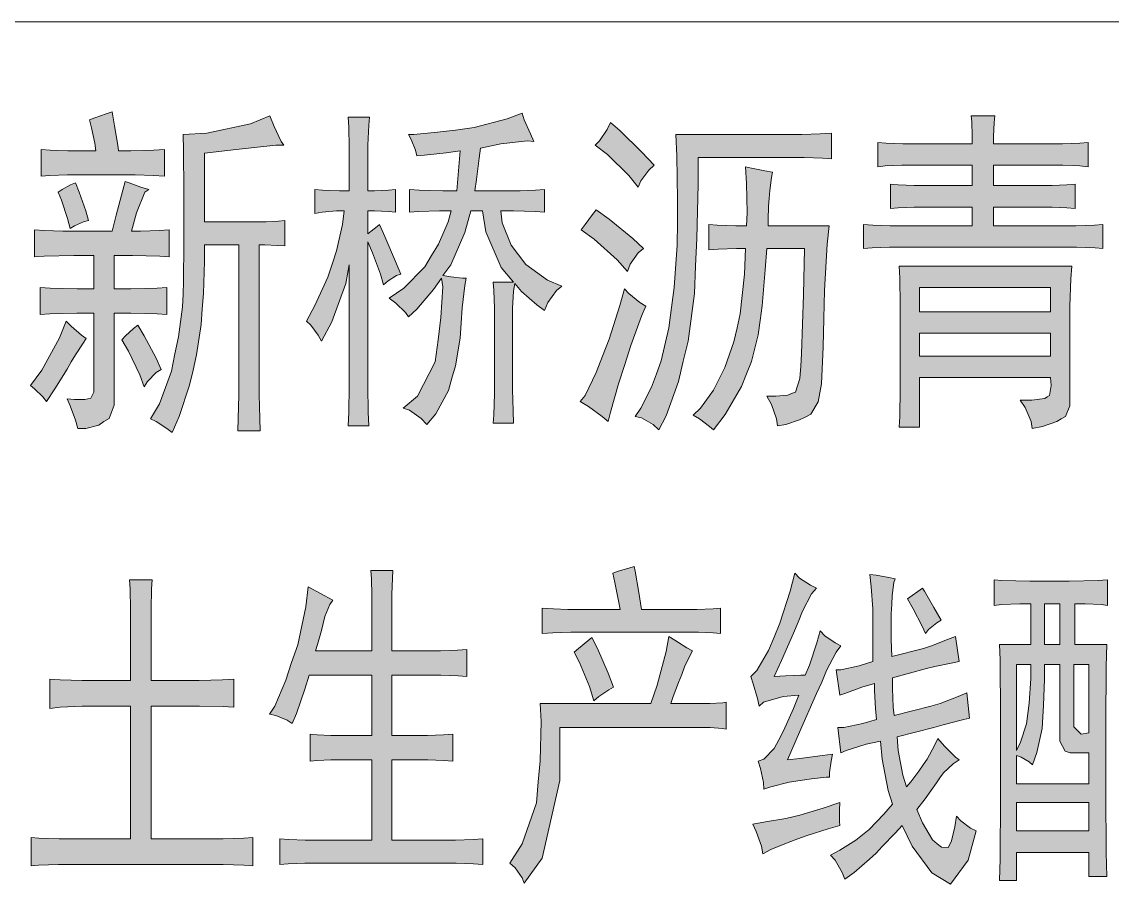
# Model space of a CAD drawing. Header units: millimetres. Extents: x 0 to 207, y 0 to 293.
# Drawn here: x 117.16 to 129.03, y 255.66 to 265.05 of the extents above; entities that cross this region are included whole.
import ezdxf

# ---------------------------------------------------------------- set-up
doc = ezdxf.new("R2010")
doc.units = ezdxf.units.MM

msp = doc.modelspace()

# ---------------------------------------------------------------- hatches: boundary and pattern name
h = msp.add_hatch(color=0)
h.dxf.hatch_style = 2
h.paths.add_polyline_path([(118.14175, 264.071806), (118.169972, 263.920111), (118.20525, 263.708444), (118.212306, 263.648472), (118.346361, 263.648472), (118.596833, 263.655528), (118.71325, 263.662583), (118.71325, 263.373306), (118.593306, 263.380361), (118.392222, 263.387417), (118.318139, 263.387417), (117.757222, 263.387417), (117.658444, 263.387417), (117.464417, 263.380361), (117.369167, 263.373306), (117.369167, 263.662583), (117.467944, 263.655528), (117.661972, 263.648472), (117.757222, 263.648472), (117.965361, 263.648472), (117.954778, 263.729611), (117.9195, 263.898944), (117.894806, 263.983611), (117.954778, 264.008306), (118.07825, 264.050639)])
h = msp.add_hatch(color=0)
h.dxf.hatch_style = 2
h.paths.add_polyline_path([(120.011472, 263.708444), (119.923278, 263.708444), (119.492889, 263.662583), (119.147167, 263.62025), (119.147167, 262.875889), (119.753944, 262.875889), (119.820972, 262.875889), (119.955028, 262.882944), (120.022056, 262.89), (120.022056, 262.611306), (119.940917, 262.618361), (119.803333, 262.625417), (119.743361, 262.625417), (119.743361, 261.122583), (119.743361, 260.995583), (119.750417, 260.734528), (119.753944, 260.596944), (119.510528, 260.596944), (119.514056, 260.734528), (119.521111, 260.988528), (119.521111, 261.108472), (119.521111, 262.625417), (119.147167, 262.625417), (119.147167, 262.441972), (119.136583, 262.092722), (119.122472, 261.923389), (119.111889, 261.757583), (119.0625, 261.425972), (119.023694, 261.260167), (118.984889, 261.094361), (118.872, 260.755694), (118.797917, 260.579306), (118.737944, 260.625167), (118.621528, 260.69925), (118.561556, 260.727472), (118.656806, 260.893278), (118.787333, 261.249583), (118.826139, 261.436556), (118.864944, 261.623528), (118.907278, 261.948083), (118.914333, 262.085667), (118.917861, 262.22325), (118.924917, 262.639528), (118.924917, 262.918222), (118.924917, 263.203972), (118.917861, 263.655528), (118.914333, 263.824861), (119.175389, 263.838972), (119.648111, 263.941278), (119.859778, 264.029472), (119.905639, 263.913056), (119.98325, 263.750778)])
h = msp.add_hatch(color=0)
h.dxf.hatch_style = 2
h.paths.add_polyline_path([(121.098028, 262.187972), (121.06275, 262.304389), (120.978083, 262.537222), (120.925167, 262.657167), (120.925167, 261.224889), (120.925167, 261.083778), (120.928694, 260.801556), (120.93575, 260.653389), (120.7135, 260.653389), (120.720556, 260.801556), (120.724083, 261.083778), (120.724083, 261.224889), (120.724083, 262.406694), (120.685278, 262.202083), (120.533583, 261.785806), (120.420694, 261.574139), (120.385417, 261.641167), (120.304278, 261.750528), (120.258417, 261.792861), (120.350139, 261.962194), (120.49125, 262.272639), (120.537111, 262.41375), (120.5865, 262.558389), (120.65, 262.844139), (120.667639, 262.992306), (120.5865, 262.992306), (120.42775, 262.978194), (120.350139, 262.964083), (120.350139, 263.225139), (120.431278, 263.218083), (120.61825, 263.211028), (120.724083, 263.211028), (120.724083, 263.574389), (120.724083, 263.687278), (120.720556, 263.906), (120.7135, 264.015361), (120.946333, 264.015361), (120.93575, 263.927167), (120.925167, 263.708444), (120.925167, 263.574389), (120.925167, 263.211028), (120.99925, 263.211028), (121.150944, 263.218083), (121.228556, 263.225139), (121.228556, 262.978194), (121.150944, 262.98525), (120.99925, 262.992306), (120.925167, 262.992306), (120.925167, 262.741833), (120.963972, 262.773583), (121.027472, 262.822972), (121.052167, 262.844139), (121.112139, 262.713611), (121.228556, 262.441972), (121.285, 262.304389), (121.239139, 262.290278), (121.147417, 262.230306)])
h = msp.add_hatch(color=0)
h.dxf.hatch_style = 2
h.paths.add_polyline_path([(122.734917, 263.750778), (122.664361, 263.757833), (122.375083, 263.722556), (122.152833, 263.676694), (122.138722, 263.567333), (122.1105, 263.3345), (122.092861, 263.211028), (122.512667, 263.211028), (122.583222, 263.211028), (122.752556, 263.218083), (122.851333, 263.225139), (122.851333, 262.978194), (122.752556, 262.98525), (122.512667, 262.992306), (122.375083, 262.992306), (122.389194, 262.861778), (122.487972, 262.621889), (122.565583, 262.516056), (122.646722, 262.410222), (122.883083, 262.240889), (123.038306, 262.173861), (122.981861, 262.128), (122.886611, 261.997472), (122.851333, 261.909278), (122.766667, 261.96925), (122.600861, 262.113889), (122.526778, 262.202083), (122.512667, 262.120944), (122.502083, 261.933972), (122.502083, 261.821083), (122.502083, 261.150806), (122.502083, 261.0485), (122.509139, 260.815667), (122.512667, 260.681611), (122.290417, 260.681611), (122.297472, 260.769806), (122.304528, 261.006167), (122.304528, 261.150806), (122.304528, 261.821083), (122.304528, 261.933972), (122.297472, 262.128), (122.290417, 262.216194), (122.512667, 262.216194), (122.378611, 262.378472), (122.209278, 262.766528), (122.174, 262.992306), (122.047, 262.992306), (121.9835, 262.759472), (121.828278, 262.406694), (121.743611, 262.290278), (121.828278, 262.276167), (121.958806, 262.262056), (121.997611, 262.262056), (121.9835, 262.180917), (121.95175, 261.9375), (121.941167, 261.771694), (121.930583, 261.605889), (121.881194, 261.306028), (121.842389, 261.171972), (121.803583, 261.037917), (121.666, 260.783917), (121.567222, 260.6675), (121.50725, 260.734528), (121.38025, 260.822722), (121.309694, 260.843889), (121.468444, 260.974417), (121.658944, 261.348361), (121.690694, 261.58825), (121.722444, 261.831667), (121.743611, 262.166806), (121.7295, 262.262056), (121.641306, 262.138583), (121.461389, 261.923389), (121.369667, 261.838722), (121.337917, 261.888111), (121.232083, 261.990417), (121.158, 262.043333), (121.31675, 262.152694), (121.546056, 262.385528), (121.620139, 262.509), (121.694222, 262.632472), (121.800056, 262.875889), (121.835333, 262.992306), (121.708333, 262.992306), (121.479028, 262.98525), (121.38025, 262.978194), (121.38025, 263.225139), (121.486083, 263.218083), (121.743611, 263.211028), (121.895306, 263.211028), (121.905889, 263.341556), (121.923528, 263.560278), (121.930583, 263.648472), (121.778889, 263.627306), (121.542528, 263.599083), (121.461389, 263.592028), (121.44375, 263.655528), (121.397889, 263.771944), (121.369667, 263.824861), (121.426111, 263.824861), (121.683639, 263.849556), (121.881194, 263.87425), (122.082278, 263.902472), (122.442111, 263.994194), (122.607917, 264.057694), (122.629083, 263.983611), (122.696111, 263.831917)])
h = msp.add_hatch(color=0)
h.dxf.hatch_style = 2
h.paths.add_polyline_path([(127.751417, 264.029472), (127.744361, 263.955389), (127.737306, 263.803694), (127.737306, 263.722556), (128.382889, 263.722556), (128.488722, 263.722556), (128.679222, 263.729611), (128.767417, 263.736667), (128.767417, 263.472083), (128.679222, 263.482667), (128.49225, 263.489722), (128.393472, 263.489722), (127.737306, 263.489722), (127.737306, 263.271), (128.298222, 263.271), (128.375833, 263.271), (128.538111, 263.278056), (128.626306, 263.285111), (128.626306, 263.020528), (128.538111, 263.027583), (128.375833, 263.034639), (128.298222, 263.034639), (127.737306, 263.034639), (127.737306, 262.830028), (128.520472, 262.830028), (128.633361, 262.830028), (128.837972, 262.837083), (128.929694, 262.844139), (128.929694, 262.583083), (128.845028, 262.590139), (128.640417, 262.597194), (128.520472, 262.597194), (126.700139, 262.597194), (126.604889, 262.597194), (126.417917, 262.590139), (126.322667, 262.583083), (126.322667, 262.844139), (126.424972, 262.837083), (126.611944, 262.830028), (126.700139, 262.830028), (127.504472, 262.830028), (127.504472, 263.034639), (126.96825, 263.034639), (126.873, 263.034639), (126.700139, 263.027583), (126.615472, 263.020528), (126.615472, 263.285111), (126.700139, 263.278056), (126.873, 263.271), (126.96825, 263.271), (127.504472, 263.271), (127.504472, 263.489722), (126.837722, 263.489722), (126.738944, 263.489722), (126.559028, 263.482667), (126.477889, 263.472083), (126.477889, 263.736667), (126.569611, 263.729611), (126.749528, 263.722556), (126.837722, 263.722556), (127.504472, 263.722556), (127.504472, 263.81075), (127.500944, 263.962444), (127.493889, 264.029472)])
h = msp.add_hatch(color=0)
h.dxf.hatch_style = 2
h.paths.add_polyline_path([(123.567472, 263.955389), (123.669778, 263.867194), (123.909667, 263.634361), (124.043722, 263.489722), (123.987278, 263.436806), (123.899083, 263.320389), (123.870861, 263.253361), (123.768556, 263.380361), (123.535722, 263.606139), (123.401667, 263.708444), (123.447528, 263.757833), (123.532194, 263.881306)])
h = msp.add_hatch(color=0)
h.dxf.hatch_style = 2
h.paths.add_polyline_path([(124.093111, 260.611056), (124.033139, 260.6675), (123.906139, 260.741583), (123.835583, 260.755694), (123.899083, 260.843889), (124.0155, 261.073194), (124.068417, 261.217833), (124.121333, 261.358944), (124.202472, 261.718778), (124.230694, 261.941028), (124.262444, 262.15975), (124.294194, 262.621889), (124.297722, 262.868833), (124.297722, 263.11225), (124.290667, 263.592028), (124.280083, 263.824861), (125.574778, 263.824861), (125.652389, 263.824861), (125.849944, 263.831917), (125.973417, 263.838972), (125.973417, 263.560278), (125.874639, 263.567333), (125.677083, 263.574389), (125.574778, 263.574389), (124.5235, 263.574389), (124.5235, 263.285111), (124.509389, 262.692444), (124.495278, 262.392583), (124.481167, 262.092722), (124.414139, 261.574139), (124.361222, 261.355417), (124.308306, 261.136694), (124.17425, 260.76275)])
h = msp.add_hatch(color=0)
h.dxf.hatch_style = 2
h.paths.add_polyline_path([(125.387806, 260.653389), (125.377222, 260.727472), (125.320778, 260.886222), (125.271389, 260.974417), (125.366639, 260.974417), (125.500694, 260.988528), (125.5395, 261.006167), (125.581833, 261.020278), (125.631222, 261.168444), (125.641806, 261.3025), (125.648861, 261.440083), (125.670028, 262.078611), (125.680611, 262.583083), (125.271389, 262.583083), (125.25375, 262.35025), (125.218472, 261.958667), (125.197306, 261.799917), (125.176139, 261.644694), (125.102056, 261.351889), (125.049139, 261.217833), (124.996222, 261.08025), (124.816306, 260.776861), (124.689306, 260.611056), (124.646972, 260.646333), (124.537611, 260.727472), (124.467056, 260.769806), (124.548194, 260.843889), (124.689306, 261.041444), (124.752806, 261.164917), (124.812778, 261.288389), (124.911556, 261.567083), (124.946833, 261.718778), (124.978583, 261.874), (125.027972, 262.304389), (125.038556, 262.583083), (124.939778, 262.583083), (124.742222, 262.576028), (124.639917, 262.568972), (124.639917, 262.844139), (124.728111, 262.837083), (124.932722, 262.830028), (125.049139, 262.830028), (125.056194, 262.971139), (125.049139, 263.292167), (125.038556, 263.472083), (125.102056, 263.457972), (125.250222, 263.42975), (125.331361, 263.415639), (125.320778, 263.355667), (125.303139, 263.214556), (125.296083, 263.129889), (125.289028, 263.045222), (125.2855, 262.897056), (125.2855, 262.830028), (125.948722, 262.830028), (125.927556, 262.632472), (125.899333, 262.128), (125.892278, 261.821083), (125.885222, 261.514167), (125.864056, 261.112), (125.846417, 261.013222), (125.828778, 260.914444), (125.747639, 260.780389), (125.687667, 260.748639), (125.627694, 260.716889), (125.476, 260.6675)])
h = msp.add_hatch(color=0)
h.dxf.hatch_style = 2
h.paths.add_polyline_path([(118.540389, 263.225139), (118.498056, 263.196917), (118.406333, 262.971139), (118.353417, 262.773583), (118.452194, 262.773583), (118.656806, 262.780639), (118.762639, 262.787694), (118.762639, 262.494889), (118.660333, 262.501944), (118.364, 262.509), (118.166444, 262.509), (118.166444, 262.145639), (118.346361, 262.145639), (118.632111, 262.152694), (118.737944, 262.15975), (118.737944, 261.866944), (118.632111, 261.874), (118.346361, 261.881056), (118.166444, 261.881056), (118.166444, 260.988528), (118.166444, 260.879167), (118.11, 260.734528), (118.053556, 260.69925), (117.997111, 260.660444), (117.856, 260.625167), (117.767806, 260.625167), (117.743111, 260.713361), (117.686667, 260.872111), (117.651389, 260.946194), (117.732528, 260.939139), (117.845417, 260.939139), (117.877167, 260.946194), (117.912444, 260.95325), (117.944194, 261.020278), (117.944194, 261.076722), (117.944194, 261.881056), (117.757222, 261.881056), (117.464417, 261.874), (117.358583, 261.866944), (117.358583, 262.15975), (117.467944, 262.152694), (117.76075, 262.145639), (117.944194, 262.145639), (117.944194, 262.509), (117.725472, 262.509), (117.404444, 262.501944), (117.298611, 262.494889), (117.298611, 262.787694), (117.404444, 262.780639), (117.605528, 262.773583), (117.69725, 262.773583), (118.14175, 262.773583), (118.187611, 262.946444), (118.258167, 263.218083), (118.282861, 263.313333), (118.328722, 263.299222), (118.455722, 263.253361)])
h = msp.add_hatch(color=0)
h.dxf.hatch_style = 2
h.paths.add_polyline_path([(117.743111, 263.299222), (117.785444, 263.196917), (117.856, 262.992306), (117.884222, 262.89), (117.831306, 262.875889), (117.732528, 262.830028), (117.686667, 262.801806), (117.658444, 262.911167), (117.591417, 263.108722), (117.556139, 263.196917), (117.598472, 263.225139), (117.690194, 263.278056)])
h = msp.add_hatch(color=0)
h.dxf.hatch_style = 2
h.paths.add_polyline_path([(123.41225, 263.006417), (123.553361, 262.904111), (123.810889, 262.692444), (123.927306, 262.583083), (123.870861, 262.537222), (123.782667, 262.41375), (123.754444, 262.332611), (123.641556, 262.459611), (123.391083, 262.685389), (123.249972, 262.787694), (123.292306, 262.844139), (123.373444, 262.9535)])
h = msp.add_hatch(color=0)
h.paths.add_polyline_path([(128.030111, 260.932083), (128.153583, 260.932083), (128.298222, 260.949722), (128.322917, 260.967361), (128.347611, 260.985), (128.36525, 261.090833), (128.358194, 261.179028), (126.932972, 261.179028), (126.932972, 260.639278), (126.710722, 260.639278), (126.717778, 260.755694), (126.721306, 261.055556), (126.721306, 261.239), (126.721306, 261.806972), (126.721306, 261.96925), (126.717778, 262.262056), (126.710722, 262.392583), (128.591028, 262.392583), (128.580444, 262.255), (128.569861, 261.955139), (128.569861, 261.792861), (128.569861, 260.960306), (128.569861, 260.872111), (128.520472, 260.755694), (128.474611, 260.727472), (128.42875, 260.69925), (128.27, 260.646333), (128.160639, 260.625167), (128.146528, 260.69925), (128.083028, 260.850944)])
h.paths.add_polyline_path([(128.358194, 261.895167), (128.358194, 262.15975), (126.932972, 262.15975), (126.932972, 261.895167)])
h.paths.add_polyline_path([(128.358194, 261.411861), (128.358194, 261.662333), (126.932972, 261.662333), (126.932972, 261.411861)])
h = msp.add_hatch(color=0)
h.dxf.hatch_style = 2
h.paths.add_polyline_path([(123.952, 261.955139), (123.906139, 261.845778), (123.789722, 261.528278), (123.722694, 261.320139), (123.655667, 261.112), (123.567472, 260.801556), (123.542778, 260.69925), (123.479278, 260.755694), (123.327583, 260.865056), (123.239389, 260.917972), (123.292306, 260.981472), (123.41225, 261.231944), (123.482806, 261.411861), (123.553361, 261.595306), (123.669778, 261.962194), (123.719167, 262.145639), (123.768556, 262.092722), (123.8885, 261.997472)])
h = msp.add_hatch(color=0)
h.dxf.hatch_style = 2
h.paths.add_polyline_path([(117.859528, 261.602361), (117.827778, 261.552972), (117.743111, 261.425972), (117.69725, 261.348361), (117.651389, 261.27075), (117.517333, 261.055556), (117.429139, 260.917972), (117.386806, 260.967361), (117.298611, 261.055556), (117.25275, 261.090833), (117.376222, 261.260167), (117.57025, 261.609417), (117.640806, 261.792861), (117.69725, 261.736417), (117.810139, 261.641167)])
h = msp.add_hatch(color=0)
h.dxf.hatch_style = 2
h.paths.add_polyline_path([(118.423972, 261.750528), (118.491, 261.634111), (118.621528, 261.390694), (118.677972, 261.267222), (118.621528, 261.231944), (118.526278, 261.136694), (118.491, 261.076722), (118.445139, 261.20725), (118.321667, 261.464778), (118.247583, 261.58825), (118.286389, 261.634111), (118.374583, 261.711722)])
h = msp.add_hatch(color=0)
h.dxf.hatch_style = 2
h.paths.add_polyline_path([(120.544167, 258.755444), (120.512417, 258.706056), (120.4595, 258.575528), (120.441861, 258.501444), (120.420694, 258.423833), (120.378361, 258.272139), (120.357194, 258.201583), (120.971028, 258.201583), (120.971028, 258.713111), (120.971028, 258.808361), (120.9675, 258.988278), (120.960444, 259.076472), (121.196806, 259.076472), (121.193278, 258.995333), (121.186222, 258.815417), (121.186222, 258.713111), (121.186222, 258.201583), (121.637778, 258.201583), (121.718917, 258.201583), (121.902361, 258.208639), (122.004667, 258.215694), (122.004667, 257.922889), (121.909417, 257.929944), (121.722444, 257.937), (121.637778, 257.937), (121.186222, 257.937), (121.186222, 257.280833), (121.503722, 257.280833), (121.574278, 257.280833), (121.750667, 257.287889), (121.852972, 257.294944), (121.852972, 257.002139), (121.754194, 257.009194), (121.581333, 257.01625), (121.503722, 257.01625), (121.186222, 257.01625), (121.186222, 256.141361), (121.800056, 256.141361), (121.881194, 256.141361), (122.071694, 256.148417), (122.177528, 256.155472), (122.177528, 255.876778), (122.075222, 255.883833), (121.88825, 255.890889), (121.800056, 255.890889), (120.328972, 255.890889), (120.240778, 255.890889), (120.060861, 255.883833), (119.969139, 255.876778), (119.969139, 256.155472), (120.067917, 256.148417), (120.244306, 256.141361), (120.328972, 256.141361), (120.971028, 256.141361), (120.971028, 257.01625), (120.593556, 257.01625), (120.523, 257.01625), (120.374833, 257.009194), (120.297222, 257.002139), (120.297222, 257.294944), (120.374833, 257.287889), (120.523, 257.280833), (120.593556, 257.280833), (120.971028, 257.280833), (120.971028, 257.937), (120.286639, 257.937), (120.240778, 257.785306), (120.149056, 257.520722), (120.103194, 257.411361), (120.04675, 257.446639), (119.923278, 257.499556), (119.85625, 257.513667), (119.912694, 257.601861), (120.032639, 257.884083), (120.096139, 258.074583), (120.163167, 258.268611), (120.251361, 258.681361), (120.276056, 258.900083)])
h = msp.add_hatch(color=0)
h.dxf.hatch_style = 2
h.paths.add_polyline_path([(123.825, 259.122333), (123.835583, 259.069417), (123.877917, 258.836583), (123.906139, 258.653139), (124.417667, 258.653139), (124.509389, 258.653139), (124.685778, 258.660194), (124.766917, 258.66725), (124.766917, 258.392083), (124.685778, 258.399139), (124.527028, 258.406194), (124.449417, 258.406194), (123.211167, 258.406194), (123.137083, 258.406194), (122.939528, 258.399139), (122.823111, 258.392083), (122.823111, 258.66725), (122.946583, 258.660194), (123.105333, 258.653139), (123.140611, 258.653139), (123.673306, 258.653139), (123.655667, 258.748389), (123.616861, 258.945944), (123.592167, 259.04825), (123.652139, 259.069417), (123.768556, 259.104694)])
h = msp.add_hatch(color=0)
h.dxf.hatch_style = 2
h.paths.add_polyline_path([(125.811139, 258.885972), (125.758222, 258.822472), (125.659444, 258.6355), (125.610056, 258.515556), (125.560667, 258.395611), (125.430139, 258.099278), (125.349, 257.922889), (125.472472, 257.929944), (125.641806, 257.937), (125.687667, 257.937), (125.733528, 258.046361), (125.814667, 258.289778), (125.849944, 258.420306), (125.902861, 258.367389), (126.01575, 258.289778), (126.075722, 258.258028), (126.026333, 258.187472), (125.9205, 257.989917), (125.867583, 257.862917), (125.811139, 257.739444), (125.627694, 257.316111), (125.493639, 257.01625), (125.631222, 257.030361), (125.878167, 257.062111), (125.984, 257.076222), (125.969889, 257.002139), (125.95225, 256.878667), (125.95225, 256.82575), (125.916972, 256.82575), (125.758222, 256.808111), (125.63475, 256.790472), (125.514806, 256.772833), (125.313722, 256.723444), (125.236111, 256.695222), (125.232583, 256.769306), (125.200833, 256.921), (125.176139, 257.002139), (125.236111, 257.023306), (125.349, 257.139722), (125.401917, 257.234972), (125.451306, 257.330222), (125.560667, 257.573639), (125.617111, 257.718278), (125.447778, 257.704167), (125.232583, 257.644194), (125.186722, 257.601861), (125.169083, 257.683), (125.123222, 257.84175), (125.095, 257.922889), (125.162028, 257.989917), (125.289028, 258.205111), (125.349, 258.353278), (125.4125, 258.504972), (125.525389, 258.850694), (125.574778, 259.04825), (125.627694, 258.995333), (125.744111, 258.917722)])
h = msp.add_hatch(color=0)
h.dxf.hatch_style = 2
h.paths.add_polyline_path([(126.424972, 258.550833), (126.424972, 258.660194), (126.407333, 258.900083), (126.393222, 259.034139), (126.46025, 259.027083), (126.597833, 259.002389), (126.668389, 258.988278), (126.654278, 258.945944), (126.633111, 258.804833), (126.629583, 258.706056), (126.622528, 258.607278), (126.622528, 258.325056), (126.629583, 258.141611), (126.975306, 258.229806), (127.0635, 258.258028), (127.236361, 258.325056), (127.324556, 258.360333), (127.363361, 258.085167), (127.278694, 258.067528), (127.098778, 258.03225), (127.007056, 258.011083), (126.640167, 257.908778), (126.640167, 257.792361), (126.647222, 257.58775), (126.657806, 257.499556), (127.056444, 257.601861), (127.15875, 257.630083), (127.352778, 257.704167), (127.448028, 257.7465), (127.47625, 257.471333), (127.384528, 257.446639), (127.1905, 257.39725), (127.088194, 257.369028), (126.689556, 257.266722), (126.700139, 257.118556), (126.749528, 256.850444), (126.791861, 256.723444), (126.837722, 256.776361), (126.925917, 256.892778), (126.971778, 256.959806), (127.014111, 257.023306), (127.09525, 257.171472), (127.130528, 257.249083), (127.204611, 257.164417), (127.324556, 257.044472), (127.363361, 257.01625), (127.299861, 256.973917), (127.194028, 256.875139), (127.155222, 256.818694), (127.116417, 256.765778), (126.992944, 256.592917), (126.90475, 256.4765), (126.964722, 256.328333), (127.074083, 256.144889), (127.123472, 256.102556), (127.172861, 256.06375), (127.243417, 256.060222), (127.261056, 256.0955), (127.282222, 256.134306), (127.3175, 256.286), (127.335139, 256.402417), (127.381, 256.353028), (127.486833, 256.271889), (127.550333, 256.243667), (127.462139, 255.922639), (127.271639, 255.661583), (127.169333, 255.725083), (127.067028, 255.785056), (126.851833, 256.074333), (126.742472, 256.300111), (126.668389, 256.218972), (126.527278, 256.070806), (126.46025, 256.00025), (126.389694, 255.933222), (126.220361, 255.788583), (126.118056, 255.718028), (126.089833, 255.788583), (126.01575, 255.922639), (125.962833, 255.979083), (126.065139, 256.032), (126.238, 256.141361), (126.312083, 256.197806), (126.382639, 256.257778), (126.544917, 256.423583), (126.640167, 256.532944), (126.590778, 256.681111), (126.527278, 257.023306), (126.506111, 257.220861), (126.350889, 257.185583), (126.135694, 257.118556), (126.075722, 257.090333), (126.043972, 257.369028), (126.107472, 257.369028), (126.315611, 257.411361), (126.463778, 257.453694), (126.453194, 257.573639), (126.442611, 257.767667), (126.442611, 257.848806), (126.305028, 257.806472), (126.118056, 257.739444), (126.065139, 257.718278), (126.026333, 257.996972), (126.075722, 257.996972), (126.276806, 258.039306), (126.424972, 258.085167)])
h = msp.add_hatch(color=0)
h.dxf.hatch_style = 2
h.paths.add_polyline_path([(118.342833, 257.880556), (118.342833, 258.522611), (118.342833, 258.653139), (118.339306, 258.878917), (118.33225, 258.974167), (118.579194, 258.974167), (118.572139, 258.878917), (118.568611, 258.653139), (118.568611, 258.522611), (118.568611, 257.880556), (118.956667, 257.880556), (119.090722, 257.880556), (119.344722, 257.887611), (119.468194, 257.894667), (119.468194, 257.58775), (119.351778, 257.594806), (119.09425, 257.601861), (118.956667, 257.601861), (118.568611, 257.601861), (118.568611, 256.155472), (119.224778, 256.155472), (119.351778, 256.155472), (119.577556, 256.162528), (119.672806, 256.169583), (119.672806, 255.862667), (119.577556, 255.869722), (119.351778, 255.876778), (119.224778, 255.876778), (117.700778, 255.876778), (117.559667, 255.876778), (117.340944, 255.869722), (117.259806, 255.862667), (117.259806, 256.169583), (117.344472, 256.162528), (117.566722, 256.155472), (117.700778, 256.155472), (118.342833, 256.155472), (118.342833, 257.601861), (117.944194, 257.601861), (117.817194, 257.601861), (117.577306, 257.58775), (117.464417, 257.573639), (117.464417, 257.894667), (117.577306, 257.887611), (117.817194, 257.880556), (117.944194, 257.880556)])
h = msp.add_hatch(color=0)
h.paths.add_polyline_path([(128.143, 258.272139), (128.143, 258.713111), (128.023056, 258.713111), (127.8255, 258.706056), (127.744361, 258.695472), (127.744361, 258.974167), (127.829028, 258.967111), (128.132417, 258.960056), (128.347611, 258.960056), (128.562806, 258.960056), (128.876778, 258.967111), (128.979083, 258.974167), (128.979083, 258.695472), (128.915583, 258.706056), (128.735667, 258.713111), (128.622778, 258.713111), (128.622778, 258.272139), (128.972028, 258.272139), (128.964972, 258.03225), (128.961444, 257.411361), (128.961444, 257.030361), (128.961444, 256.652889), (128.964972, 256.007306), (128.972028, 255.74625), (128.774472, 255.74625), (128.774472, 256.007306), (127.987778, 256.007306), (127.987778, 255.700389), (127.804333, 255.700389), (127.811389, 255.93675), (127.814917, 256.607028), (127.814917, 257.044472), (127.814917, 257.4925), (127.811389, 258.106333), (127.804333, 258.272139)])
h.paths.add_polyline_path([(127.987778, 256.755194), (128.774472, 256.755194), (128.774472, 257.090333), (128.573389, 257.090333), (128.516944, 257.1115), (128.4605, 257.220861), (128.4605, 257.309056), (128.4605, 258.053417), (128.294694, 258.053417), (128.294694, 257.894667), (128.284111, 257.608917), (128.273528, 257.485444), (128.266472, 257.358444), (128.210028, 257.097389), (128.164167, 256.959806), (128.125361, 256.995083), (128.040694, 257.044472), (127.987778, 257.062111)])
h.paths.add_polyline_path([(128.774472, 256.243667), (128.774472, 256.550583), (127.987778, 256.550583), (127.987778, 256.243667)])
h.paths.add_polyline_path([(128.612194, 257.471333), (128.612194, 257.376083), (128.693333, 257.294944), (128.774472, 257.309056), (128.774472, 258.053417), (128.612194, 258.053417)])
h.paths.add_polyline_path([(127.987778, 257.118556), (128.033639, 257.20675), (128.097139, 257.407833), (128.11125, 257.520722), (128.125361, 257.633611), (128.143, 257.901722), (128.143, 258.053417), (127.987778, 258.053417)])
h.paths.add_polyline_path([(128.4605, 258.272139), (128.4605, 258.713111), (128.294694, 258.713111), (128.294694, 258.272139)])
h = msp.add_hatch(color=0)
h.dxf.hatch_style = 2
h.paths.add_polyline_path([(126.996472, 258.392083), (126.961194, 258.469694), (126.862417, 258.660194), (126.802444, 258.769556), (126.964722, 258.885972), (126.985889, 258.850694), (127.088194, 258.674306), (127.169333, 258.536722), (127.119944, 258.5085), (127.03175, 258.434417)])
h = msp.add_hatch(color=0)
h.dxf.hatch_style = 2
h.paths.add_polyline_path([(124.46, 258.201583), (124.435306, 258.155722), (124.375333, 258.028722), (124.343583, 257.944056), (124.308306, 257.859389), (124.251861, 257.704167), (124.223639, 257.630083), (124.541139, 257.630083), (124.6505, 257.630083), (124.791611, 257.637139), (124.826889, 257.644194), (124.826889, 257.351389), (124.788083, 257.358444), (124.654028, 257.369028), (124.562306, 257.369028), (123.017139, 257.369028), (123.017139, 256.790472), (122.823111, 255.943806), (122.629083, 255.672167), (122.607917, 255.732139), (122.530306, 255.8415), (122.473861, 255.890889), (122.607917, 256.102556), (122.763139, 256.547056), (122.780778, 256.776361), (122.801944, 257.005667), (122.812528, 257.432528), (122.801944, 257.630083), (124.008444, 257.630083), (124.075472, 257.827639), (124.17425, 258.194528), (124.202472, 258.360333), (124.2695, 258.318), (124.400028, 258.236861)])
h = msp.add_hatch(color=0)
h.dxf.hatch_style = 2
h.paths.add_polyline_path([(123.366389, 258.346222), (123.426361, 258.229806), (123.542778, 257.958167), (123.599222, 257.806472), (123.549833, 257.77825), (123.440472, 257.704167), (123.387556, 257.658306), (123.338167, 257.813528), (123.232333, 258.074583), (123.172361, 258.187472), (123.22175, 258.229806), (123.320528, 258.310944)])
h = msp.add_hatch(color=0)
h.dxf.hatch_style = 2
h.paths.add_polyline_path([(126.065139, 256.550583), (126.061611, 256.469444), (126.061611, 256.345972), (126.065139, 256.300111), (125.938139, 256.264833), (125.708833, 256.19075), (125.606528, 256.155472), (125.504222, 256.116667), (125.313722, 256.039056), (125.225528, 255.993194), (125.211417, 256.074333), (125.154972, 256.236611), (125.116167, 256.314222), (125.257278, 256.338917), (125.476, 256.377722), (125.553611, 256.395361), (125.631222, 256.413), (125.885222, 256.490611)])

# ---------------------------------------------------------------- linework, layer by layer
at = {"color": 0, "lineweight": 0}
msp.add_lwpolyline([(77.840417, 265.052528), (201.9935, 265.052528)], dxfattribs=at)
for points in [[(118.14175, 264.071806), (118.169972, 263.920111), (118.20525, 263.708444), (118.212306, 263.648472), (118.346361, 263.648472), (118.596833, 263.655528), (118.71325, 263.662583), (118.71325, 263.373306), (118.593306, 263.380361), (118.392222, 263.387417), (118.318139, 263.387417), (117.757222, 263.387417), (117.658444, 263.387417), (117.464417, 263.380361), (117.369167, 263.373306), (117.369167, 263.662583), (117.467944, 263.655528), (117.661972, 263.648472), (117.757222, 263.648472), (117.965361, 263.648472), (117.954778, 263.729611), (117.9195, 263.898944), (117.894806, 263.983611), (117.954778, 264.008306), (118.07825, 264.050639)], [(120.011472, 263.708444), (119.923278, 263.708444), (119.492889, 263.662583), (119.147167, 263.62025), (119.147167, 262.875889), (119.753944, 262.875889), (119.820972, 262.875889), (119.955028, 262.882944), (120.022056, 262.89), (120.022056, 262.611306), (119.940917, 262.618361), (119.803333, 262.625417), (119.743361, 262.625417), (119.743361, 261.122583), (119.743361, 260.995583), (119.750417, 260.734528), (119.753944, 260.596944), (119.510528, 260.596944), (119.514056, 260.734528), (119.521111, 260.988528), (119.521111, 261.108472), (119.521111, 262.625417), (119.147167, 262.625417), (119.147167, 262.441972), (119.136583, 262.092722), (119.122472, 261.923389), (119.111889, 261.757583), (119.0625, 261.425972), (119.023694, 261.260167), (118.984889, 261.094361), (118.872, 260.755694), (118.797917, 260.579306), (118.737944, 260.625167), (118.621528, 260.69925), (118.561556, 260.727472), (118.656806, 260.893278), (118.787333, 261.249583), (118.826139, 261.436556), (118.864944, 261.623528), (118.907278, 261.948083), (118.914333, 262.085667), (118.917861, 262.22325), (118.924917, 262.639528), (118.924917, 262.918222), (118.924917, 263.203972), (118.917861, 263.655528), (118.914333, 263.824861), (119.175389, 263.838972), (119.648111, 263.941278), (119.859778, 264.029472), (119.905639, 263.913056), (119.98325, 263.750778)], [(121.098028, 262.187972), (121.06275, 262.304389), (120.978083, 262.537222), (120.925167, 262.657167), (120.925167, 261.224889), (120.925167, 261.083778), (120.928694, 260.801556), (120.93575, 260.653389), (120.7135, 260.653389), (120.720556, 260.801556), (120.724083, 261.083778), (120.724083, 261.224889), (120.724083, 262.406694), (120.685278, 262.202083), (120.533583, 261.785806), (120.420694, 261.574139), (120.385417, 261.641167), (120.304278, 261.750528), (120.258417, 261.792861), (120.350139, 261.962194), (120.49125, 262.272639), (120.537111, 262.41375), (120.5865, 262.558389), (120.65, 262.844139), (120.667639, 262.992306), (120.5865, 262.992306), (120.42775, 262.978194), (120.350139, 262.964083), (120.350139, 263.225139), (120.431278, 263.218083), (120.61825, 263.211028), (120.724083, 263.211028), (120.724083, 263.574389), (120.724083, 263.687278), (120.720556, 263.906), (120.7135, 264.015361), (120.946333, 264.015361), (120.93575, 263.927167), (120.925167, 263.708444), (120.925167, 263.574389), (120.925167, 263.211028), (120.99925, 263.211028), (121.150944, 263.218083), (121.228556, 263.225139), (121.228556, 262.978194), (121.150944, 262.98525), (120.99925, 262.992306), (120.925167, 262.992306), (120.925167, 262.741833), (120.963972, 262.773583), (121.027472, 262.822972), (121.052167, 262.844139), (121.112139, 262.713611), (121.228556, 262.441972), (121.285, 262.304389), (121.239139, 262.290278), (121.147417, 262.230306)], [(122.734917, 263.750778), (122.664361, 263.757833), (122.375083, 263.722556), (122.152833, 263.676694), (122.138722, 263.567333), (122.1105, 263.3345), (122.092861, 263.211028), (122.512667, 263.211028), (122.583222, 263.211028), (122.752556, 263.218083), (122.851333, 263.225139), (122.851333, 262.978194), (122.752556, 262.98525), (122.512667, 262.992306), (122.375083, 262.992306), (122.389194, 262.861778), (122.487972, 262.621889), (122.565583, 262.516056), (122.646722, 262.410222), (122.883083, 262.240889), (123.038306, 262.173861), (122.981861, 262.128), (122.886611, 261.997472), (122.851333, 261.909278), (122.766667, 261.96925), (122.600861, 262.113889), (122.526778, 262.202083), (122.512667, 262.120944), (122.502083, 261.933972), (122.502083, 261.821083), (122.502083, 261.150806), (122.502083, 261.0485), (122.509139, 260.815667), (122.512667, 260.681611), (122.290417, 260.681611), (122.297472, 260.769806), (122.304528, 261.006167), (122.304528, 261.150806), (122.304528, 261.821083), (122.304528, 261.933972), (122.297472, 262.128), (122.290417, 262.216194), (122.512667, 262.216194), (122.378611, 262.378472), (122.209278, 262.766528), (122.174, 262.992306), (122.047, 262.992306), (121.9835, 262.759472), (121.828278, 262.406694), (121.743611, 262.290278), (121.828278, 262.276167), (121.958806, 262.262056), (121.997611, 262.262056), (121.9835, 262.180917), (121.95175, 261.9375), (121.941167, 261.771694), (121.930583, 261.605889), (121.881194, 261.306028), (121.842389, 261.171972), (121.803583, 261.037917), (121.666, 260.783917), (121.567222, 260.6675), (121.50725, 260.734528), (121.38025, 260.822722), (121.309694, 260.843889), (121.468444, 260.974417), (121.658944, 261.348361), (121.690694, 261.58825), (121.722444, 261.831667), (121.743611, 262.166806), (121.7295, 262.262056), (121.641306, 262.138583), (121.461389, 261.923389), (121.369667, 261.838722), (121.337917, 261.888111), (121.232083, 261.990417), (121.158, 262.043333), (121.31675, 262.152694), (121.546056, 262.385528), (121.620139, 262.509), (121.694222, 262.632472), (121.800056, 262.875889), (121.835333, 262.992306), (121.708333, 262.992306), (121.479028, 262.98525), (121.38025, 262.978194), (121.38025, 263.225139), (121.486083, 263.218083), (121.743611, 263.211028), (121.895306, 263.211028), (121.905889, 263.341556), (121.923528, 263.560278), (121.930583, 263.648472), (121.778889, 263.627306), (121.542528, 263.599083), (121.461389, 263.592028), (121.44375, 263.655528), (121.397889, 263.771944), (121.369667, 263.824861), (121.426111, 263.824861), (121.683639, 263.849556), (121.881194, 263.87425), (122.082278, 263.902472), (122.442111, 263.994194), (122.607917, 264.057694), (122.629083, 263.983611), (122.696111, 263.831917)], [(127.751417, 264.029472), (127.744361, 263.955389), (127.737306, 263.803694), (127.737306, 263.722556), (128.382889, 263.722556), (128.488722, 263.722556), (128.679222, 263.729611), (128.767417, 263.736667), (128.767417, 263.472083), (128.679222, 263.482667), (128.49225, 263.489722), (128.393472, 263.489722), (127.737306, 263.489722), (127.737306, 263.271), (128.298222, 263.271), (128.375833, 263.271), (128.538111, 263.278056), (128.626306, 263.285111), (128.626306, 263.020528), (128.538111, 263.027583), (128.375833, 263.034639), (128.298222, 263.034639), (127.737306, 263.034639), (127.737306, 262.830028), (128.520472, 262.830028), (128.633361, 262.830028), (128.837972, 262.837083), (128.929694, 262.844139), (128.929694, 262.583083), (128.845028, 262.590139), (128.640417, 262.597194), (128.520472, 262.597194), (126.700139, 262.597194), (126.604889, 262.597194), (126.417917, 262.590139), (126.322667, 262.583083), (126.322667, 262.844139), (126.424972, 262.837083), (126.611944, 262.830028), (126.700139, 262.830028), (127.504472, 262.830028), (127.504472, 263.034639), (126.96825, 263.034639), (126.873, 263.034639), (126.700139, 263.027583), (126.615472, 263.020528), (126.615472, 263.285111), (126.700139, 263.278056), (126.873, 263.271), (126.96825, 263.271), (127.504472, 263.271), (127.504472, 263.489722), (126.837722, 263.489722), (126.738944, 263.489722), (126.559028, 263.482667), (126.477889, 263.472083), (126.477889, 263.736667), (126.569611, 263.729611), (126.749528, 263.722556), (126.837722, 263.722556), (127.504472, 263.722556), (127.504472, 263.81075), (127.500944, 263.962444), (127.493889, 264.029472)], [(123.567472, 263.955389), (123.669778, 263.867194), (123.909667, 263.634361), (124.043722, 263.489722), (123.987278, 263.436806), (123.899083, 263.320389), (123.870861, 263.253361), (123.768556, 263.380361), (123.535722, 263.606139), (123.401667, 263.708444), (123.447528, 263.757833), (123.532194, 263.881306)], [(124.093111, 260.611056), (124.033139, 260.6675), (123.906139, 260.741583), (123.835583, 260.755694), (123.899083, 260.843889), (124.0155, 261.073194), (124.068417, 261.217833), (124.121333, 261.358944), (124.202472, 261.718778), (124.230694, 261.941028), (124.262444, 262.15975), (124.294194, 262.621889), (124.297722, 262.868833), (124.297722, 263.11225), (124.290667, 263.592028), (124.280083, 263.824861), (125.574778, 263.824861), (125.652389, 263.824861), (125.849944, 263.831917), (125.973417, 263.838972), (125.973417, 263.560278), (125.874639, 263.567333), (125.677083, 263.574389), (125.574778, 263.574389), (124.5235, 263.574389), (124.5235, 263.285111), (124.509389, 262.692444), (124.495278, 262.392583), (124.481167, 262.092722), (124.414139, 261.574139), (124.361222, 261.355417), (124.308306, 261.136694), (124.17425, 260.76275)], [(125.387806, 260.653389), (125.377222, 260.727472), (125.320778, 260.886222), (125.271389, 260.974417), (125.366639, 260.974417), (125.500694, 260.988528), (125.5395, 261.006167), (125.581833, 261.020278), (125.631222, 261.168444), (125.641806, 261.3025), (125.648861, 261.440083), (125.670028, 262.078611), (125.680611, 262.583083), (125.271389, 262.583083), (125.25375, 262.35025), (125.218472, 261.958667), (125.197306, 261.799917), (125.176139, 261.644694), (125.102056, 261.351889), (125.049139, 261.217833), (124.996222, 261.08025), (124.816306, 260.776861), (124.689306, 260.611056), (124.646972, 260.646333), (124.537611, 260.727472), (124.467056, 260.769806), (124.548194, 260.843889), (124.689306, 261.041444), (124.752806, 261.164917), (124.812778, 261.288389), (124.911556, 261.567083), (124.946833, 261.718778), (124.978583, 261.874), (125.027972, 262.304389), (125.038556, 262.583083), (124.939778, 262.583083), (124.742222, 262.576028), (124.639917, 262.568972), (124.639917, 262.844139), (124.728111, 262.837083), (124.932722, 262.830028), (125.049139, 262.830028), (125.056194, 262.971139), (125.049139, 263.292167), (125.038556, 263.472083), (125.102056, 263.457972), (125.250222, 263.42975), (125.331361, 263.415639), (125.320778, 263.355667), (125.303139, 263.214556), (125.296083, 263.129889), (125.289028, 263.045222), (125.2855, 262.897056), (125.2855, 262.830028), (125.948722, 262.830028), (125.927556, 262.632472), (125.899333, 262.128), (125.892278, 261.821083), (125.885222, 261.514167), (125.864056, 261.112), (125.846417, 261.013222), (125.828778, 260.914444), (125.747639, 260.780389), (125.687667, 260.748639), (125.627694, 260.716889), (125.476, 260.6675)], [(118.540389, 263.225139), (118.498056, 263.196917), (118.406333, 262.971139), (118.353417, 262.773583), (118.452194, 262.773583), (118.656806, 262.780639), (118.762639, 262.787694), (118.762639, 262.494889), (118.660333, 262.501944), (118.364, 262.509), (118.166444, 262.509), (118.166444, 262.145639), (118.346361, 262.145639), (118.632111, 262.152694), (118.737944, 262.15975), (118.737944, 261.866944), (118.632111, 261.874), (118.346361, 261.881056), (118.166444, 261.881056), (118.166444, 260.988528), (118.166444, 260.879167), (118.11, 260.734528), (118.053556, 260.69925), (117.997111, 260.660444), (117.856, 260.625167), (117.767806, 260.625167), (117.743111, 260.713361), (117.686667, 260.872111), (117.651389, 260.946194), (117.732528, 260.939139), (117.845417, 260.939139), (117.877167, 260.946194), (117.912444, 260.95325), (117.944194, 261.020278), (117.944194, 261.076722), (117.944194, 261.881056), (117.757222, 261.881056), (117.464417, 261.874), (117.358583, 261.866944), (117.358583, 262.15975), (117.467944, 262.152694), (117.76075, 262.145639), (117.944194, 262.145639), (117.944194, 262.509), (117.725472, 262.509), (117.404444, 262.501944), (117.298611, 262.494889), (117.298611, 262.787694), (117.404444, 262.780639), (117.605528, 262.773583), (117.69725, 262.773583), (118.14175, 262.773583), (118.187611, 262.946444), (118.258167, 263.218083), (118.282861, 263.313333), (118.328722, 263.299222), (118.455722, 263.253361)], [(117.743111, 263.299222), (117.785444, 263.196917), (117.856, 262.992306), (117.884222, 262.89), (117.831306, 262.875889), (117.732528, 262.830028), (117.686667, 262.801806), (117.658444, 262.911167), (117.591417, 263.108722), (117.556139, 263.196917), (117.598472, 263.225139), (117.690194, 263.278056)], [(123.41225, 263.006417), (123.553361, 262.904111), (123.810889, 262.692444), (123.927306, 262.583083), (123.870861, 262.537222), (123.782667, 262.41375), (123.754444, 262.332611), (123.641556, 262.459611), (123.391083, 262.685389), (123.249972, 262.787694), (123.292306, 262.844139), (123.373444, 262.9535)], [(128.030111, 260.932083), (128.153583, 260.932083), (128.298222, 260.949722), (128.322917, 260.967361), (128.347611, 260.985), (128.36525, 261.090833), (128.358194, 261.179028), (126.932972, 261.179028), (126.932972, 260.639278), (126.710722, 260.639278), (126.717778, 260.755694), (126.721306, 261.055556), (126.721306, 261.239), (126.721306, 261.806972), (126.721306, 261.96925), (126.717778, 262.262056), (126.710722, 262.392583), (128.591028, 262.392583), (128.580444, 262.255), (128.569861, 261.955139), (128.569861, 261.792861), (128.569861, 260.960306), (128.569861, 260.872111), (128.520472, 260.755694), (128.474611, 260.727472), (128.42875, 260.69925), (128.27, 260.646333), (128.160639, 260.625167), (128.146528, 260.69925), (128.083028, 260.850944)], [(123.952, 261.955139), (123.906139, 261.845778), (123.789722, 261.528278), (123.722694, 261.320139), (123.655667, 261.112), (123.567472, 260.801556), (123.542778, 260.69925), (123.479278, 260.755694), (123.327583, 260.865056), (123.239389, 260.917972), (123.292306, 260.981472), (123.41225, 261.231944), (123.482806, 261.411861), (123.553361, 261.595306), (123.669778, 261.962194), (123.719167, 262.145639), (123.768556, 262.092722), (123.8885, 261.997472)], [(128.358194, 261.895167), (128.358194, 262.15975), (126.932972, 262.15975), (126.932972, 261.895167)], [(117.859528, 261.602361), (117.827778, 261.552972), (117.743111, 261.425972), (117.69725, 261.348361), (117.651389, 261.27075), (117.517333, 261.055556), (117.429139, 260.917972), (117.386806, 260.967361), (117.298611, 261.055556), (117.25275, 261.090833), (117.376222, 261.260167), (117.57025, 261.609417), (117.640806, 261.792861), (117.69725, 261.736417), (117.810139, 261.641167)], [(118.423972, 261.750528), (118.491, 261.634111), (118.621528, 261.390694), (118.677972, 261.267222), (118.621528, 261.231944), (118.526278, 261.136694), (118.491, 261.076722), (118.445139, 261.20725), (118.321667, 261.464778), (118.247583, 261.58825), (118.286389, 261.634111), (118.374583, 261.711722)], [(128.358194, 261.411861), (128.358194, 261.662333), (126.932972, 261.662333), (126.932972, 261.411861)], [(120.544167, 258.755444), (120.512417, 258.706056), (120.4595, 258.575528), (120.441861, 258.501444), (120.420694, 258.423833), (120.378361, 258.272139), (120.357194, 258.201583), (120.971028, 258.201583), (120.971028, 258.713111), (120.971028, 258.808361), (120.9675, 258.988278), (120.960444, 259.076472), (121.196806, 259.076472), (121.193278, 258.995333), (121.186222, 258.815417), (121.186222, 258.713111), (121.186222, 258.201583), (121.637778, 258.201583), (121.718917, 258.201583), (121.902361, 258.208639), (122.004667, 258.215694), (122.004667, 257.922889), (121.909417, 257.929944), (121.722444, 257.937), (121.637778, 257.937), (121.186222, 257.937), (121.186222, 257.280833), (121.503722, 257.280833), (121.574278, 257.280833), (121.750667, 257.287889), (121.852972, 257.294944), (121.852972, 257.002139), (121.754194, 257.009194), (121.581333, 257.01625), (121.503722, 257.01625), (121.186222, 257.01625), (121.186222, 256.141361), (121.800056, 256.141361), (121.881194, 256.141361), (122.071694, 256.148417), (122.177528, 256.155472), (122.177528, 255.876778), (122.075222, 255.883833), (121.88825, 255.890889), (121.800056, 255.890889), (120.328972, 255.890889), (120.240778, 255.890889), (120.060861, 255.883833), (119.969139, 255.876778), (119.969139, 256.155472), (120.067917, 256.148417), (120.244306, 256.141361), (120.328972, 256.141361), (120.971028, 256.141361), (120.971028, 257.01625), (120.593556, 257.01625), (120.523, 257.01625), (120.374833, 257.009194), (120.297222, 257.002139), (120.297222, 257.294944), (120.374833, 257.287889), (120.523, 257.280833), (120.593556, 257.280833), (120.971028, 257.280833), (120.971028, 257.937), (120.286639, 257.937), (120.240778, 257.785306), (120.149056, 257.520722), (120.103194, 257.411361), (120.04675, 257.446639), (119.923278, 257.499556), (119.85625, 257.513667), (119.912694, 257.601861), (120.032639, 257.884083), (120.096139, 258.074583), (120.163167, 258.268611), (120.251361, 258.681361), (120.276056, 258.900083)], [(123.825, 259.122333), (123.835583, 259.069417), (123.877917, 258.836583), (123.906139, 258.653139), (124.417667, 258.653139), (124.509389, 258.653139), (124.685778, 258.660194), (124.766917, 258.66725), (124.766917, 258.392083), (124.685778, 258.399139), (124.527028, 258.406194), (124.449417, 258.406194), (123.211167, 258.406194), (123.137083, 258.406194), (122.939528, 258.399139), (122.823111, 258.392083), (122.823111, 258.66725), (122.946583, 258.660194), (123.105333, 258.653139), (123.140611, 258.653139), (123.673306, 258.653139), (123.655667, 258.748389), (123.616861, 258.945944), (123.592167, 259.04825), (123.652139, 259.069417), (123.768556, 259.104694)], [(125.811139, 258.885972), (125.758222, 258.822472), (125.659444, 258.6355), (125.610056, 258.515556), (125.560667, 258.395611), (125.430139, 258.099278), (125.349, 257.922889), (125.472472, 257.929944), (125.641806, 257.937), (125.687667, 257.937), (125.733528, 258.046361), (125.814667, 258.289778), (125.849944, 258.420306), (125.902861, 258.367389), (126.01575, 258.289778), (126.075722, 258.258028), (126.026333, 258.187472), (125.9205, 257.989917), (125.867583, 257.862917), (125.811139, 257.739444), (125.627694, 257.316111), (125.493639, 257.01625), (125.631222, 257.030361), (125.878167, 257.062111), (125.984, 257.076222), (125.969889, 257.002139), (125.95225, 256.878667), (125.95225, 256.82575), (125.916972, 256.82575), (125.758222, 256.808111), (125.63475, 256.790472), (125.514806, 256.772833), (125.313722, 256.723444), (125.236111, 256.695222), (125.232583, 256.769306), (125.200833, 256.921), (125.176139, 257.002139), (125.236111, 257.023306), (125.349, 257.139722), (125.401917, 257.234972), (125.451306, 257.330222), (125.560667, 257.573639), (125.617111, 257.718278), (125.447778, 257.704167), (125.232583, 257.644194), (125.186722, 257.601861), (125.169083, 257.683), (125.123222, 257.84175), (125.095, 257.922889), (125.162028, 257.989917), (125.289028, 258.205111), (125.349, 258.353278), (125.4125, 258.504972), (125.525389, 258.850694), (125.574778, 259.04825), (125.627694, 258.995333), (125.744111, 258.917722)], [(126.424972, 258.550833), (126.424972, 258.660194), (126.407333, 258.900083), (126.393222, 259.034139), (126.46025, 259.027083), (126.597833, 259.002389), (126.668389, 258.988278), (126.654278, 258.945944), (126.633111, 258.804833), (126.629583, 258.706056), (126.622528, 258.607278), (126.622528, 258.325056), (126.629583, 258.141611), (126.975306, 258.229806), (127.0635, 258.258028), (127.236361, 258.325056), (127.324556, 258.360333), (127.363361, 258.085167), (127.278694, 258.067528), (127.098778, 258.03225), (127.007056, 258.011083), (126.640167, 257.908778), (126.640167, 257.792361), (126.647222, 257.58775), (126.657806, 257.499556), (127.056444, 257.601861), (127.15875, 257.630083), (127.352778, 257.704167), (127.448028, 257.7465), (127.47625, 257.471333), (127.384528, 257.446639), (127.1905, 257.39725), (127.088194, 257.369028), (126.689556, 257.266722), (126.700139, 257.118556), (126.749528, 256.850444), (126.791861, 256.723444), (126.837722, 256.776361), (126.925917, 256.892778), (126.971778, 256.959806), (127.014111, 257.023306), (127.09525, 257.171472), (127.130528, 257.249083), (127.204611, 257.164417), (127.324556, 257.044472), (127.363361, 257.01625), (127.299861, 256.973917), (127.194028, 256.875139), (127.155222, 256.818694), (127.116417, 256.765778), (126.992944, 256.592917), (126.90475, 256.4765), (126.964722, 256.328333), (127.074083, 256.144889), (127.123472, 256.102556), (127.172861, 256.06375), (127.243417, 256.060222), (127.261056, 256.0955), (127.282222, 256.134306), (127.3175, 256.286), (127.335139, 256.402417), (127.381, 256.353028), (127.486833, 256.271889), (127.550333, 256.243667), (127.462139, 255.922639), (127.271639, 255.661583), (127.169333, 255.725083), (127.067028, 255.785056), (126.851833, 256.074333), (126.742472, 256.300111), (126.668389, 256.218972), (126.527278, 256.070806), (126.46025, 256.00025), (126.389694, 255.933222), (126.220361, 255.788583), (126.118056, 255.718028), (126.089833, 255.788583), (126.01575, 255.922639), (125.962833, 255.979083), (126.065139, 256.032), (126.238, 256.141361), (126.312083, 256.197806), (126.382639, 256.257778), (126.544917, 256.423583), (126.640167, 256.532944), (126.590778, 256.681111), (126.527278, 257.023306), (126.506111, 257.220861), (126.350889, 257.185583), (126.135694, 257.118556), (126.075722, 257.090333), (126.043972, 257.369028), (126.107472, 257.369028), (126.315611, 257.411361), (126.463778, 257.453694), (126.453194, 257.573639), (126.442611, 257.767667), (126.442611, 257.848806), (126.305028, 257.806472), (126.118056, 257.739444), (126.065139, 257.718278), (126.026333, 257.996972), (126.075722, 257.996972), (126.276806, 258.039306), (126.424972, 258.085167)], [(118.342833, 257.880556), (118.342833, 258.522611), (118.342833, 258.653139), (118.339306, 258.878917), (118.33225, 258.974167), (118.579194, 258.974167), (118.572139, 258.878917), (118.568611, 258.653139), (118.568611, 258.522611), (118.568611, 257.880556), (118.956667, 257.880556), (119.090722, 257.880556), (119.344722, 257.887611), (119.468194, 257.894667), (119.468194, 257.58775), (119.351778, 257.594806), (119.09425, 257.601861), (118.956667, 257.601861), (118.568611, 257.601861), (118.568611, 256.155472), (119.224778, 256.155472), (119.351778, 256.155472), (119.577556, 256.162528), (119.672806, 256.169583), (119.672806, 255.862667), (119.577556, 255.869722), (119.351778, 255.876778), (119.224778, 255.876778), (117.700778, 255.876778), (117.559667, 255.876778), (117.340944, 255.869722), (117.259806, 255.862667), (117.259806, 256.169583), (117.344472, 256.162528), (117.566722, 256.155472), (117.700778, 256.155472), (118.342833, 256.155472), (118.342833, 257.601861), (117.944194, 257.601861), (117.817194, 257.601861), (117.577306, 257.58775), (117.464417, 257.573639), (117.464417, 257.894667), (117.577306, 257.887611), (117.817194, 257.880556), (117.944194, 257.880556)], [(128.143, 258.272139), (128.143, 258.713111), (128.023056, 258.713111), (127.8255, 258.706056), (127.744361, 258.695472), (127.744361, 258.974167), (127.829028, 258.967111), (128.132417, 258.960056), (128.347611, 258.960056), (128.562806, 258.960056), (128.876778, 258.967111), (128.979083, 258.974167), (128.979083, 258.695472), (128.915583, 258.706056), (128.735667, 258.713111), (128.622778, 258.713111), (128.622778, 258.272139), (128.972028, 258.272139), (128.964972, 258.03225), (128.961444, 257.411361), (128.961444, 257.030361), (128.961444, 256.652889), (128.964972, 256.007306), (128.972028, 255.74625), (128.774472, 255.74625), (128.774472, 256.007306), (127.987778, 256.007306), (127.987778, 255.700389), (127.804333, 255.700389), (127.811389, 255.93675), (127.814917, 256.607028), (127.814917, 257.044472), (127.814917, 257.4925), (127.811389, 258.106333), (127.804333, 258.272139)], [(126.996472, 258.392083), (126.961194, 258.469694), (126.862417, 258.660194), (126.802444, 258.769556), (126.964722, 258.885972), (126.985889, 258.850694), (127.088194, 258.674306), (127.169333, 258.536722), (127.119944, 258.5085), (127.03175, 258.434417)], [(128.4605, 258.272139), (128.4605, 258.713111), (128.294694, 258.713111), (128.294694, 258.272139)], [(124.46, 258.201583), (124.435306, 258.155722), (124.375333, 258.028722), (124.343583, 257.944056), (124.308306, 257.859389), (124.251861, 257.704167), (124.223639, 257.630083), (124.541139, 257.630083), (124.6505, 257.630083), (124.791611, 257.637139), (124.826889, 257.644194), (124.826889, 257.351389), (124.788083, 257.358444), (124.654028, 257.369028), (124.562306, 257.369028), (123.017139, 257.369028), (123.017139, 256.790472), (122.823111, 255.943806), (122.629083, 255.672167), (122.607917, 255.732139), (122.530306, 255.8415), (122.473861, 255.890889), (122.607917, 256.102556), (122.763139, 256.547056), (122.780778, 256.776361), (122.801944, 257.005667), (122.812528, 257.432528), (122.801944, 257.630083), (124.008444, 257.630083), (124.075472, 257.827639), (124.17425, 258.194528), (124.202472, 258.360333), (124.2695, 258.318), (124.400028, 258.236861)], [(123.366389, 258.346222), (123.426361, 258.229806), (123.542778, 257.958167), (123.599222, 257.806472), (123.549833, 257.77825), (123.440472, 257.704167), (123.387556, 257.658306), (123.338167, 257.813528), (123.232333, 258.074583), (123.172361, 258.187472), (123.22175, 258.229806), (123.320528, 258.310944)], [(127.987778, 256.755194), (128.774472, 256.755194), (128.774472, 257.090333), (128.573389, 257.090333), (128.516944, 257.1115), (128.4605, 257.220861), (128.4605, 257.309056), (128.4605, 258.053417), (128.294694, 258.053417), (128.294694, 257.894667), (128.284111, 257.608917), (128.273528, 257.485444), (128.266472, 257.358444), (128.210028, 257.097389), (128.164167, 256.959806), (128.125361, 256.995083), (128.040694, 257.044472), (127.987778, 257.062111)], [(127.987778, 257.118556), (128.033639, 257.20675), (128.097139, 257.407833), (128.11125, 257.520722), (128.125361, 257.633611), (128.143, 257.901722), (128.143, 258.053417), (127.987778, 258.053417)], [(128.612194, 257.471333), (128.612194, 257.376083), (128.693333, 257.294944), (128.774472, 257.309056), (128.774472, 258.053417), (128.612194, 258.053417)], [(126.065139, 256.550583), (126.061611, 256.469444), (126.061611, 256.345972), (126.065139, 256.300111), (125.938139, 256.264833), (125.708833, 256.19075), (125.606528, 256.155472), (125.504222, 256.116667), (125.313722, 256.039056), (125.225528, 255.993194), (125.211417, 256.074333), (125.154972, 256.236611), (125.116167, 256.314222), (125.257278, 256.338917), (125.476, 256.377722), (125.553611, 256.395361), (125.631222, 256.413), (125.885222, 256.490611)], [(128.774472, 256.243667), (128.774472, 256.550583), (127.987778, 256.550583), (127.987778, 256.243667)]]:
    msp.add_lwpolyline(points, close=True, dxfattribs=at)

doc.saveas('drawing.dxf')
